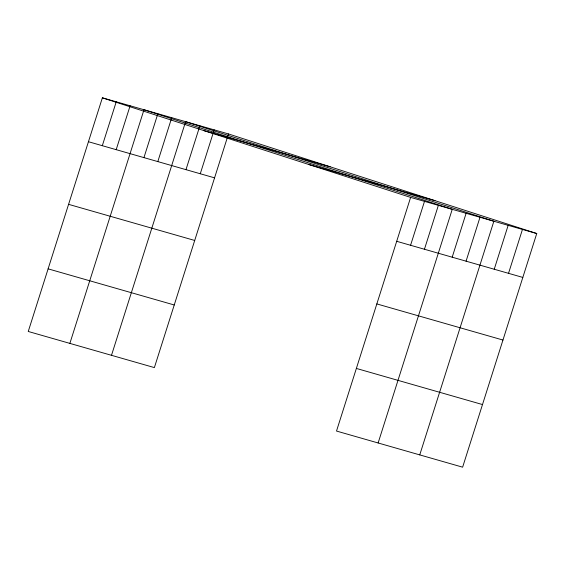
<?xml version="1.0" encoding="UTF-8"?>
<svg xmlns="http://www.w3.org/2000/svg" width="565" height="565" viewBox="0 0 565 565"><rect width="100%" height="100%" fill="white"/><g stroke="black" fill="none" stroke-linecap="round" stroke-linejoin="round"><path stroke-width="0.85" d="M228.493 133.947L102.371 97.823L28.25 331.471L154.379 367.596L228.493 133.947L536.75 233.529L462.629 467.177L336.507 431.053L410.621 197.404L536.75 233.529M102.314 145.699L116.242 101.792M116.192 149.668L130.12 105.768M69.869 343.393L143.99 109.744L452.247 209.325L378.126 442.974M143.941 157.621L157.868 113.713M157.812 161.59L171.739 117.689M111.496 355.314L185.61 121.666L493.867 221.247L419.746 454.896M185.977 169.662L199.904 125.755M200.271 173.759L214.199 129.851M410.571 245.281L424.499 201.373M424.442 249.25L438.369 205.349M452.191 257.202L466.118 213.295M466.069 261.171L479.996 217.271M494.234 269.244L508.161 225.336M508.528 273.333L522.456 229.432M204.092 130.685L330.221 166.809M308.9 164.542L435.029 200.667M88.444 141.723L214.566 177.848M396.694 241.304L522.823 277.429M68.577 204.339L194.706 240.464M376.834 303.921L502.963 340.045M48.117 268.855L174.239 304.98M356.367 368.436L482.496 404.561M102.371 97.823L410.621 197.404"/></g></svg>
